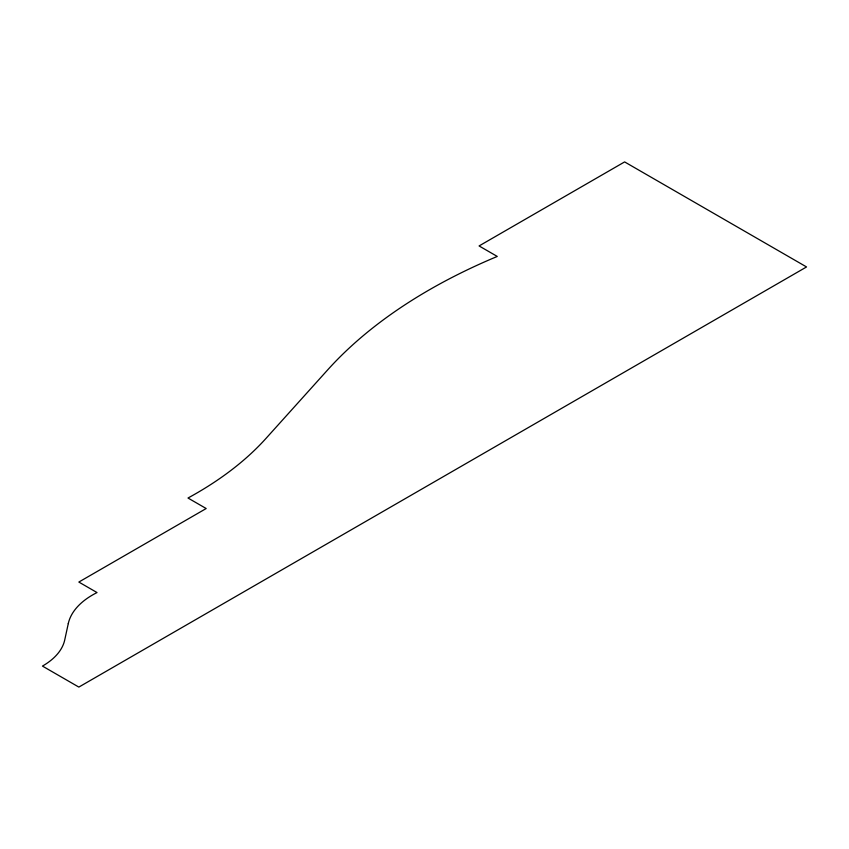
<?xml version="1.0" encoding="UTF-8"?>
<svg xmlns="http://www.w3.org/2000/svg" width="849" height="849" viewBox="0 0 849 849"><rect width="100%" height="100%" fill="white"/><g stroke="black" fill="none" stroke-linecap="round" stroke-linejoin="round"><path stroke-width="1.27" d="M68.281 623.591L64.715 639.997A77.047 44.488 0 0 1 42.45 666.083L78.84 687.085L806.55 266.947L624.62 161.915L479.08 245.945L497.27 256.44A562.25 324.615 0 0 0 327.703 369.856L265.981 438.424A387.409 223.669 0 0 1 187.99 498.023L206.19 508.53L78.84 582.053L97.03 592.56A85.123 49.146 0 0 0 68.281 623.591"/></g></svg>
